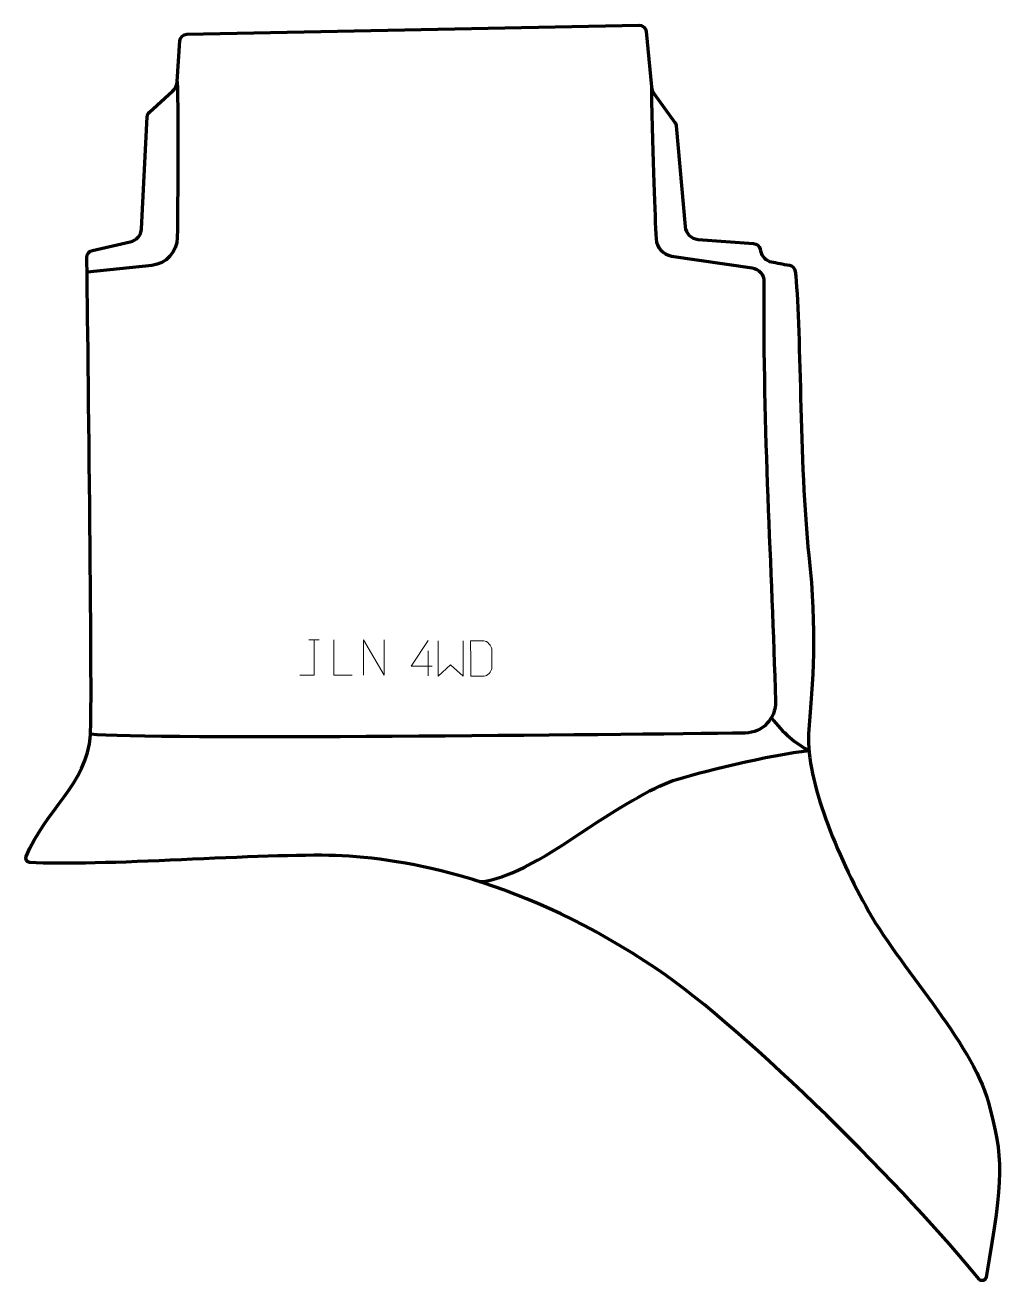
# Model space of a CAD drawing. Header units: millimetres. Extents: x -330 to 362, y -437 to 451.
import ezdxf

# ---------------------------------------------------------------- set-up
doc = ezdxf.new("R2010")
doc.units = ezdxf.units.MM
doc.header["$MEASUREMENT"] = 0
for name, color, linetype in [('layer 1', 7, 'Continuous'), ('layer 2', 7, 'Continuous'), ('layer 3', 7, 'Continuous')]:
    doc.layers.add(name, color=color, linetype=linetype)

msp = doc.modelspace()

# ---------------------------------------------------------------- linework, layer by layer
at = {"layer": 'layer 1', "color": 250, "lineweight": 9}
for points, knots in [([(-135.6881, -8.4958), (-135.6881, -8.4958), (-125.6661, -8.4958), (-125.6661, -8.4958), (-125.6661, -8.4958), (-125.6661, -8.4958), (-125.6661, 16.4578), (-125.6661, 16.4578)], [0, 0, 0, 0, 0.33333333, 0.33333333, 0.33333333, 0.33333333, 1, 1, 1, 1]), ([(-98.8034, -8.4959), (-98.8034, -8.4959), (-111.7525, -8.4959), (-111.7525, -8.4959), (-111.7525, -8.4959), (-111.7525, -8.4959), (-111.7525, 16.4577), (-111.7525, 16.4577)], [0, 0, 0, 0, 0.33333333, 0.33333333, 0.33333333, 0.33333333, 1, 1, 1, 1]), ([(-90.6826, -8.4921), (-90.6826, -8.4921), (-90.6826, 16.4614), (-90.6826, 16.4614), (-90.6826, 16.4614), (-90.6826, 16.4614), (-76.0278, -8.4921), (-76.0278, -8.4921), (-76.0278, -8.4921), (-76.0278, -8.4921), (-76.0278, 16.4614), (-76.0278, 16.4614)], [0, 0, 0, 0, 0.25, 0.25, 0.25, 0.25, 0.5, 0.5, 0.5, 0.5, 1, 1, 1, 1]), ([(-42.0662, -2.1668), (-42.0662, -2.1668), (-56.8879, -2.1668), (-56.8879, -2.1668), (-56.8879, -2.1668), (-56.8879, -2.1668), (-45.0103, 15.9037), (-45.0103, 15.9037)], [0, 0, 0, 0, 0.33333333, 0.33333333, 0.33333333, 0.33333333, 1, 1, 1, 1]), ([(-37.9814, 15.7361), (-37.9814, 15.7361), (-37.9814, -9.2219), (-37.9814, -9.2219), (-37.9814, -9.2219), (-37.9814, -9.2219), (-29.1387, -1.1572), (-29.1387, -1.1572), (-29.1387, -1.1572), (-29.1387, -1.1572), (-20.2963, -9.2213), (-20.2963, -9.2213), (-20.2963, -9.2213), (-20.2963, -9.2213), (-20.2963, 15.7361), (-20.2963, 15.7361)], [0, 0, 0, 0, 0.2, 0.2, 0.2, 0.2, 0.4, 0.4, 0.4, 0.4, 0.6, 0.6, 0.6, 0.6, 1, 1, 1, 1]), ([(-14.8565, -9.1915), (-12.5247, -9.1911), (-7.5745, -9.2151), (-5.243, -9.2154), (-5.243, -9.2154), (-3.318, -9.3208), (0.0006, -5.7792), (-0.0106, -3.7619), (-0.0106, -3.7619), (-0.011, 2.0082), (-0.011, 4.1779), (-0.0106, 9.9472), (-0.0106, 9.9472), (-0.0149, 12.0853), (-3.3894, 15.7454), (-5.5418, 15.7319), (-5.5418, 15.7319), (-7.8675, 15.7319), (-12.5918, 15.7319), (-14.9179, 15.7319), (-14.9179, 15.7319), (-14.9175, 9.985), (-14.8562, -3.4442), (-14.8565, -9.1915)], [0, 0, 0, 0, 0.14285714, 0.14285714, 0.14285714, 0.14285714, 0.28571429, 0.28571429, 0.28571429, 0.28571429, 0.42857143, 0.42857143, 0.42857143, 0.42857143, 0.57142857, 0.57142857, 0.57142857, 0.57142857, 0.71428571, 0.71428571, 0.71428571, 0.71428571, 1, 1, 1, 1])]:
    msp.add_open_spline(points, degree=3, knots=knots, dxfattribs=at)
for points in [[(-129.2502, 16.4578), (-129.2502, 16.4578), (-122.082, 16.4578), (-122.082, 16.4578)], [(-45.0103, 8.5943), (-45.0103, 8.5943), (-45.0103, -9.0704), (-45.0103, -9.0704)]]:
    msp.add_open_spline(points, degree=3, dxfattribs=at)
at = {"layer": 'layer 2', "color": 12, "lineweight": 200}
msp.add_open_spline([(104.0983, 450.7597), (104.0983, 450.7597), (-215.5881, 444.3332), (-215.5881, 444.3332), (-215.5881, 444.3332), (-218.178, 444.281), (-220.2987, 442.2544), (-220.4747, 439.6631), (-220.4747, 439.6631), (-220.4747, 439.6631), (-222.4275, 410.908), (-222.4275, 410.908), (-222.4275, 410.908), (-222.6035, 408.3167), (-223.7755, 405.8956), (-225.6968, 404.1541), (-225.6968, 404.1541), (-225.6968, 404.1541), (-241.9943, 389.3813), (-241.9943, 389.3813), (-241.9943, 389.3813), (-242.9752, 388.492), (-243.5645, 387.2496), (-243.6334, 385.9254), (-243.6334, 385.9254), (-243.6334, 385.9254), (-247.7549, 306.8784), (-247.7549, 306.8784), (-247.7549, 306.8784), (-247.9895, 302.38), (-251.1876, 298.5913), (-255.5741, 297.6163), (-255.5741, 297.6163), (-255.5741, 297.6163), (-282.3868, 291.6565), (-282.3868, 291.6565), (-282.3868, 291.6565), (-284.699, 291.1425), (-286.3337, 289.0733), (-286.303, 286.6988), (-286.303, 286.6988), (-285.817, 249.5249), (-282.2228, -29.9137), (-283.7333, -50.8472), (-283.7333, -50.8472), (-286.2472, -85.6919), (-316.0281, -104.3575), (-329.1859, -136.7434), (-329.1859, -136.7434), (-329.9525, -138.6305), (-328.6402, -140.7148), (-326.613, -140.8612), (-326.613, -140.8612), (-280.8546, -144.1622), (-158.6771, -134.3029), (-110.5551, -136.062), (-110.5551, -136.062), (-60.9507, -137.8756), (22.974, -152.829), (117.0629, -216.4354), (117.0629, -216.4354), (180.161, -259.0915), (297.0854, -375.9869), (344.3235, -435.3), (344.3235, -435.3), (345.937, -437.3261), (349.1777, -436.4946), (349.6232, -433.9419), (349.6232, -433.9419), (362.1379, -362.2318), (361.9335, -350.4806), (350.9666, -309.9581), (350.9666, -309.9581), (339.67, -268.2166), (286.8458, -212.9692), (264.4135, -171.898), (264.4135, -171.898), (241.9808, -130.828), (221.3104, -79.2457), (224.1602, -47.0572), (224.1602, -47.0572), (227.0108, -14.8686), (230.0164, 22.9957), (224.2115, 76.2106), (224.2115, 76.2106), (217.3472, 139.1417), (218.8323, 242.9611), (214.5364, 276.8392), (214.5364, 276.8392), (214.261, 279.0102), (212.6147, 280.7485), (210.4671, 281.1397), (210.4671, 281.1397), (206.0214, 281.9494), (201.4449, 282.8127), (197.8894, 283.4915), (197.8894, 283.4915), (193.9508, 284.2437), (190.8425, 287.2806), (189.9888, 291.208), (189.9888, 291.208), (189.9888, 291.208), (189.6989, 292.541), (189.6989, 292.541), (189.6989, 292.541), (189.2275, 294.71), (187.3891, 296.3106), (185.181, 296.4743), (185.181, 296.4743), (185.181, 296.4743), (145.9588, 299.3819), (145.9588, 299.3819), (145.9588, 299.3819), (141.0717, 299.7444), (137.1658, 303.6033), (136.732, 308.4971), (136.732, 308.4971), (136.732, 308.4971), (130.4369, 379.5527), (130.4369, 379.5527), (130.4369, 379.5527), (130.3567, 380.4625), (130.0296, 381.3327), (129.4919, 382.07), (129.4919, 382.07), (129.4919, 382.07), (114.7542, 402.2659), (114.7542, 402.2659), (114.7542, 402.2659), (113.6906, 403.7235), (113.0392, 405.4423), (112.8691, 407.2401), (112.8691, 407.2401), (112.8691, 407.2401), (109.1777, 446.2197), (109.1777, 446.2197), (109.1777, 446.2197), (108.9305, 448.8325), (106.7154, 450.8124), (104.0983, 450.7597)], degree=3, knots=[0, 0, 0, 0, 0.02777778, 0.02777778, 0.02777778, 0.02777778, 0.05555556, 0.05555556, 0.05555556, 0.05555556, 0.08333333, 0.08333333, 0.08333333, 0.08333333, 0.11111111, 0.11111111, 0.11111111, 0.11111111, 0.13888889, 0.13888889, 0.13888889, 0.13888889, 0.16666667, 0.16666667, 0.16666667, 0.16666667, 0.19444444, 0.19444444, 0.19444444, 0.19444444, 0.22222222, 0.22222222, 0.22222222, 0.22222222, 0.25, 0.25, 0.25, 0.25, 0.27777778, 0.27777778, 0.27777778, 0.27777778, 0.30555556, 0.30555556, 0.30555556, 0.30555556, 0.33333333, 0.33333333, 0.33333333, 0.33333333, 0.36111111, 0.36111111, 0.36111111, 0.36111111, 0.38888889, 0.38888889, 0.38888889, 0.38888889, 0.41666667, 0.41666667, 0.41666667, 0.41666667, 0.44444444, 0.44444444, 0.44444444, 0.44444444, 0.47222222, 0.47222222, 0.47222222, 0.47222222, 0.5, 0.5, 0.5, 0.5, 0.52777778, 0.52777778, 0.52777778, 0.52777778, 0.55555556, 0.55555556, 0.55555556, 0.55555556, 0.58333333, 0.58333333, 0.58333333, 0.58333333, 0.61111111, 0.61111111, 0.61111111, 0.61111111, 0.63888889, 0.63888889, 0.63888889, 0.63888889, 0.66666667, 0.66666667, 0.66666667, 0.66666667, 0.69444444, 0.69444444, 0.69444444, 0.69444444, 0.72222222, 0.72222222, 0.72222222, 0.72222222, 0.75, 0.75, 0.75, 0.75, 0.77777778, 0.77777778, 0.77777778, 0.77777778, 0.80555556, 0.80555556, 0.80555556, 0.80555556, 0.83333333, 0.83333333, 0.83333333, 0.83333333, 0.86111111, 0.86111111, 0.86111111, 0.86111111, 0.88888889, 0.88888889, 0.88888889, 0.88888889, 0.91666667, 0.91666667, 0.91666667, 0.91666667, 0.94444444, 0.94444444, 0.94444444, 0.94444444, 1, 1, 1, 1], dxfattribs=at)
at = {"layer": 'layer 3', "color": 142, "lineweight": 200}
for points, knots in [([(-222.4273, 410.908), (-221.5758, 383.3984), (-222.0445, 328.8767), (-222.3708, 300.6968), (-222.3708, 300.6968), (-222.4881, 290.5544), (-230.1791, 282.1066), (-240.266, 281.0396), (-240.266, 281.0396), (-240.266, 281.0396), (-286.1666, 276.1851), (-286.1666, 276.1851)], [0, 0, 0, 0, 0.25, 0.25, 0.25, 0.25, 0.5, 0.5, 0.5, 0.5, 1, 1, 1, 1]), ([(112.8691, 407.24), (113.6555, 353.1271), (115.3353, 316.5517), (116.2508, 299.7796), (116.2508, 299.7796), (116.5846, 293.6654), (121.1371, 288.6131), (127.184, 287.6486), (127.184, 287.6486), (127.184, 287.6486), (184.074, 279.3661), (184.074, 279.3661), (184.074, 279.3661), (188.9678, 278.5855), (192.5492, 274.3362), (192.4968, 269.381), (192.4968, 269.381), (191.3803, 163.5567), (198.0515, 68.8801), (200.6331, -27.2366), (200.6331, -27.2366), (200.9576, -39.3146), (191.324, -49.3179), (179.2427, -49.4688), (179.2427, -49.4688), (90.0798, -50.581), (-242.7786, -54.4237), (-283.7633, -50.3479)], [0, 0, 0, 0, 0.125, 0.125, 0.125, 0.125, 0.25, 0.25, 0.25, 0.25, 0.375, 0.375, 0.375, 0.375, 0.5, 0.5, 0.5, 0.5, 0.625, 0.625, 0.625, 0.625, 0.75, 0.75, 0.75, 0.75, 1, 1, 1, 1]), ([(-8.8769, -154.4974), (1.504, -154.2203), (21.4755, -147.8281), (56.3969, -124.5686), (56.3969, -124.5686), (91.3182, -101.3091), (112.4973, -88.4575), (128.142, -83.1242), (128.142, -83.1242), (143.7866, -77.7907), (198.1716, -64.5313), (224.2983, -61.7614)], [0, 0, 0, 0, 0.25, 0.25, 0.25, 0.25, 0.5, 0.5, 0.5, 0.5, 1, 1, 1, 1])]:
    msp.add_open_spline(points, degree=3, knots=knots, dxfattribs=at)
msp.add_open_spline([(197.7439, -38.6386), (205.9201, -49.4638), (214.8353, -56.8771), (224.2983, -61.7615)], degree=3, dxfattribs=at)

doc.saveas('drawing.dxf')
